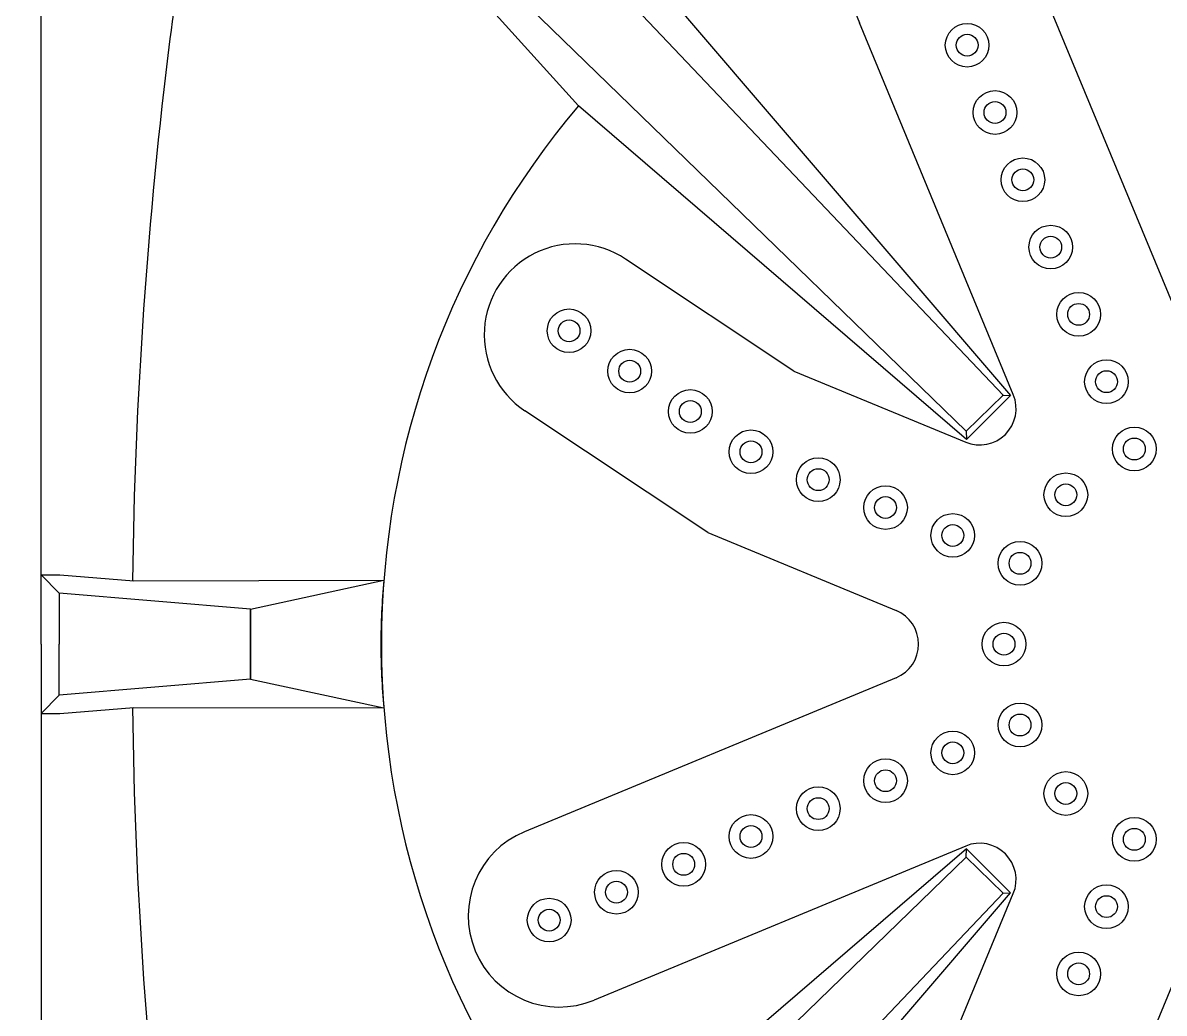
# Model space of a CAD drawing. Header units: metres. Extents: x 95 to 486, y 2972 to 3465.
# Drawn here: x 171.8886 to 172.0454, y 3246.503 to 3246.6389 of the extents above; entities that cross this region are included whole.
import ezdxf

# ---------------------------------------------------------------- set-up
doc = ezdxf.new("R2010")
doc.units = ezdxf.units.M
doc.linetypes.add('ACAD_ISO03W100', pattern=[30, 12, -18])
for name, color, linetype in [('0_HOJA-CARATULA', 7, 'Continuous'), ('E_INOXIGAS', 1, 'Continuous'), ('INOXI', 1, 'Continuous'), ('XX', 2, 'Continuous')]:
    doc.layers.add(name, color=color, linetype=linetype)

# ---------------------------------------------------------------- blocks, each defined once
blk = doc.blocks.new('A$C607D168B')
at = {"color": 8}
for p, q in [((-0.004619195644346874, -0.1174335113702014), (-0.02576293848099542, -0.06638800065463535)), ((0.01532243876324824, -0.09159457210137223), (0.03204493645493312, -0.06644232022273489)), ((-0.02771618395712938, -0.1270005971793289), (-0.04885992679377793, -0.07595508646376281)), ((0.0374882789395512, -0.1034096483701683), (0.05286362422180879, -0.08028364384677111)), ((0.01532243876324824, -0.09159457210137223), (0.00461959968076453, -0.1174335113702014)), ((0.0374882789395512, -0.1034096483701683), (0.02771658799354704, -0.1270005971793289)), ((0.03424940281792832, -0.133533412003711), (0.08529491353349528, -0.1123896691670625)), ((-0.06008793805034163, -0.1228305729212265), (-0.03424899878151155, -0.1335334120037102)), ((0.04381648862705578, -0.1566304003164936), (0.09486199934262274, -0.135486657479845)), ((-0.06740703339980048, -0.1468587093704894), (-0.0438160845906399, -0.1566304003164927))]:
    blk.add_line(p, q, dxfattribs=at)
for centre, radius in [((-0.03788545778593555, -0.0697857242604325), 0.003), ((-0.03788545778593555, -0.0697857242604325), 0.003), ((-0.03788545778593555, -0.0697857242604325), 0.003), ((-0.03788545778593555, -0.0697857242604325), 0.003), ((-0.03788545778593555, -0.0697857242604325), 0.003), ((-0.03788545778593555, -0.0697857242604325), 0.003), ((-0.03788545778593555, -0.0697857242604325), 0.003), ((-0.03788545778593555, -0.0697857242604325), 0.003), ((-0.03788545778593555, -0.0697857242604325), 0.003), ((-0.03788545778593555, -0.0697857242604325), 0.003), ((-0.03788545778593555, -0.0697857242604325), 0.003), ((-0.03788545778593555, -0.0697857242604325), 0.003), ((-0.03788545778593555, -0.0697857242604325), 0.003), ((-0.03788545778593555, -0.0697857242604325), 0.003), ((-0.03788545778593555, -0.0697857242604325), 0.003), ((-0.03788545778593555, -0.0697857242604325), 0.003), ((-0.03788545778593555, -0.0697857242604325), 0.0015), ((-0.03788545778593555, -0.0697857242604325), 0.0015), ((-0.03788545778593555, -0.0697857242604325), 0.0015), ((-0.03788545778593555, -0.0697857242604325), 0.0015), ((-0.03788545778593555, -0.0697857242604325), 0.0015), ((-0.03788545778593555, -0.0697857242604325), 0.0015), ((-0.03788545778593555, -0.0697857242604325), 0.0015), ((-0.03788545778593555, -0.0697857242604325), 0.0015), ((-0.03788545778593555, -0.0697857242604325), 0.0015), ((-0.03788545778593555, -0.0697857242604325), 0.0015), ((-0.03788545778593555, -0.0697857242604325), 0.0015), ((-0.03788545778593555, -0.0697857242604325), 0.0015), ((-0.03788545778593555, -0.0697857242604325), 0.0015), ((-0.03788545778593555, -0.0697857242604325), 0.0015), ((-0.03788545778593555, -0.0697857242604325), 0.0015), ((-0.03788545778593555, -0.0697857242604325), 0.0015), ((0.04301494720024301, -0.07251968491551697), 0.003), ((0.04301494720024301, -0.07251968491551697), 0.003), ((0.04301494720024301, -0.07251968491551697), 0.003), ((0.04301494720024301, -0.07251968491551697), 0.003), ((0.04301494720024301, -0.07251968491551697), 0.003), ((0.04301494720024301, -0.07251968491551697), 0.003), ((0.04301494720024301, -0.07251968491551697), 0.003), ((0.04301494720024301, -0.07251968491551697), 0.003), ((0.04301494720024301, -0.07251968491551697), 0.003), ((0.04301494720024301, -0.07251968491551697), 0.003), ((0.04301494720024301, -0.07251968491551697), 0.003), ((0.04301494720024301, -0.07251968491551697), 0.003), ((0.04301494720024301, -0.07251968491551697), 0.003), ((0.04301494720024301, -0.07251968491551697), 0.003), ((0.04301494720024301, -0.07251968491551697), 0.003), ((0.04301494720024301, -0.07251968491551697), 0.003), ((0.04301494720024301, -0.07251968491551697), 0.0015), ((0.04301494720024301, -0.07251968491551697), 0.0015), ((0.04301494720024301, -0.07251968491551697), 0.0015), ((0.04301494720024301, -0.07251968491551697), 0.0015), ((0.04301494720024301, -0.07251968491551697), 0.0015), ((0.04301494720024301, -0.07251968491551697), 0.0015), ((0.04301494720024301, -0.07251968491551697), 0.0015), ((0.04301494720024301, -0.07251968491551697), 0.0015), ((0.04301494720024301, -0.07251968491551697), 0.0015), ((0.04301494720024301, -0.07251968491551697), 0.0015), ((0.04301494720024301, -0.07251968491551697), 0.0015), ((0.04301494720024301, -0.07251968491551697), 0.0015), ((0.04301494720024301, -0.07251968491551697), 0.0015), ((0.04301494720024301, -0.07251968491551697), 0.0015), ((0.04301494720024301, -0.07251968491551697), 0.0015), ((0.04301494720024301, -0.07251968491551697), 0.0015), ((-0.03405862346228439, -0.0790245195855448), 0.003), ((-0.03405862346228439, -0.0790245195855448), 0.003), ((-0.03405862346228439, -0.07902451958554568), 0.003), ((-0.03405862346228439, -0.07902451958554568), 0.003), ((-0.03405862346228439, -0.07902451958554568), 0.003), ((-0.03405862346228439, -0.07902451958554568), 0.003), ((-0.03405862346228439, -0.07902451958554568), 0.003), ((-0.03405862346228439, -0.0790245195855448), 0.003), ((-0.03405862346228439, -0.0790245195855448), 0.003), ((-0.03405862346228439, -0.07902451958554568), 0.003), ((-0.03405862346228439, -0.0790245195855448), 0.003), ((-0.03405862346228439, -0.0790245195855448), 0.003), ((-0.03405862346228439, -0.07902451958554568), 0.003), ((-0.03405862346228439, -0.0790245195855448), 0.003), ((-0.03405862346228439, -0.0790245195855448), 0.003), ((-0.03405862346228439, -0.0790245195855448), 0.003), ((-0.03405862346228439, -0.0790245195855448), 0.0015), ((-0.03405862346228439, -0.0790245195855448), 0.0015), ((-0.03405862346228439, -0.07902451958554568), 0.0015), ((-0.03405862346228439, -0.07902451958554568), 0.0015), ((-0.03405862346228439, -0.07902451958554568), 0.0015), ((-0.03405862346228439, -0.07902451958554568), 0.0015), ((-0.03405862346228439, -0.07902451958554568), 0.0015), ((-0.03405862346228439, -0.0790245195855448), 0.0015), ((-0.03405862346228439, -0.0790245195855448), 0.0015), ((-0.03405862346228439, -0.07902451958554568), 0.0015), ((-0.03405862346228439, -0.0790245195855448), 0.0015), ((-0.03405862346228439, -0.0790245195855448), 0.0015), ((-0.03405862346228439, -0.07902451958554568), 0.0015), ((-0.03405862346228439, -0.0790245195855448), 0.0015), ((-0.03405862346228439, -0.0790245195855448), 0.0015), ((-0.03405862346228439, -0.0790245195855448), 0.0015), ((0.03747841775062888, -0.08084716002226866), 0.003), ((0.03747841775062888, -0.08084716002226866), 0.003), ((0.03747841775062888, -0.08084716002226866), 0.003), ((0.03747841775062888, -0.08084716002226866), 0.003), ((0.03747841775062888, -0.08084716002226866), 0.003), ((0.03747841775062888, -0.08084716002226866), 0.003), ((0.03747841775062888, -0.08084716002226866), 0.003), ((0.03747841775062888, -0.08084716002226866), 0.003), ((0.03747841775062888, -0.08084716002226866), 0.003), ((0.03747841775062888, -0.08084716002226866), 0.003), ((0.03747841775062888, -0.08084716002226866), 0.003), ((0.03747841775062888, -0.08084716002226866), 0.003), ((0.03747841775062888, -0.08084716002226866), 0.003), ((0.03747841775062888, -0.08084716002226866), 0.003), ((0.03747841775062888, -0.08084716002226866), 0.003), ((0.03747841775062888, -0.08084716002226866), 0.003), ((0.03747841775062888, -0.08084716002226866), 0.0015), ((0.03747841775062888, -0.08084716002226866), 0.0015), ((0.03747841775062888, -0.08084716002226866), 0.0015), ((0.03747841775062888, -0.08084716002226866), 0.0015), ((0.03747841775062888, -0.08084716002226866), 0.0015), ((0.03747841775062888, -0.08084716002226866), 0.0015), ((0.03747841775062888, -0.08084716002226866), 0.0015), ((0.03747841775062888, -0.08084716002226866), 0.0015), ((0.03747841775062888, -0.08084716002226866), 0.0015), ((0.03747841775062888, -0.08084716002226866), 0.0015), ((0.03747841775062888, -0.08084716002226866), 0.0015), ((0.03747841775062888, -0.08084716002226866), 0.0015), ((0.03747841775062888, -0.08084716002226866), 0.0015), ((0.03747841775062888, -0.08084716002226866), 0.0015), ((0.03747841775062888, -0.08084716002226866), 0.0015), ((0.03747841775062888, -0.08084716002226866), 0.0015), ((-0.03023178913863322, -0.08826331491065798), 0.003), ((-0.03023178913863322, -0.08826331491065798), 0.003), ((-0.03023178913863322, -0.08826331491065798), 0.003), ((-0.03023178913863322, -0.08826331491065798), 0.003), ((-0.03023178913863322, -0.08826331491065798), 0.003), ((-0.03023178913863322, -0.08826331491065798), 0.003), ((-0.03023178913863322, -0.08826331491065798), 0.003), ((-0.03023178913863322, -0.08826331491065798), 0.003), ((-0.03023178913863322, -0.08826331491065798), 0.003), ((-0.03023178913863322, -0.08826331491065798), 0.003), ((-0.03023178913863322, -0.08826331491065798), 0.003), ((-0.03023178913863322, -0.08826331491065798), 0.003), ((-0.03023178913863322, -0.08826331491065798), 0.003), ((-0.03023178913863322, -0.08826331491065798), 0.003), ((-0.03023178913863322, -0.08826331491065798), 0.003), ((-0.03023178913863322, -0.08826331491065798), 0.003), ((0.03194188830101563, -0.08917463512901858), 0.003), ((0.03194188830101563, -0.08917463512901858), 0.003), ((0.03194188830101563, -0.08917463512901858), 0.003), ((0.03194188830101385, -0.08917463512901946), 0.003), ((0.03194188830101563, -0.08917463512901858), 0.003), ((0.03194188830101563, -0.08917463512901858), 0.003), ((0.03194188830101563, -0.08917463512901858), 0.003), ((0.03194188830101563, -0.08917463512901858), 0.003), ((0.03194188830101563, -0.08917463512901858), 0.003), ((0.03194188830101563, -0.08917463512901858), 0.003), ((0.03194188830101563, -0.08917463512901858), 0.003), ((0.03194188830101563, -0.08917463512901858), 0.003), ((0.03194188830101563, -0.08917463512901858), 0.003), ((0.03194188830101563, -0.08917463512901858), 0.003), ((0.03194188830101563, -0.08917463512901858), 0.003), ((0.03194188830101563, -0.08917463512901858), 0.003), ((-0.03023178913863322, -0.08826331491065798), 0.0015), ((-0.03023178913863322, -0.08826331491065798), 0.0015), ((-0.03023178913863322, -0.08826331491065798), 0.0015), ((-0.03023178913863322, -0.08826331491065798), 0.0015), ((-0.03023178913863322, -0.08826331491065798), 0.0015), ((-0.03023178913863322, -0.08826331491065798), 0.0015), ((-0.03023178913863322, -0.08826331491065798), 0.0015), ((-0.03023178913863322, -0.08826331491065798), 0.0015), ((-0.03023178913863322, -0.08826331491065798), 0.0015), ((-0.03023178913863322, -0.08826331491065798), 0.0015), ((-0.03023178913863322, -0.08826331491065798), 0.0015), ((-0.03023178913863322, -0.08826331491065798), 0.0015), ((-0.03023178913863322, -0.08826331491065798), 0.0015), ((-0.03023178913863322, -0.08826331491065798), 0.0015), ((-0.03023178913863322, -0.08826331491065798), 0.0015), ((-0.03023178913863322, -0.08826331491065798), 0.0015), ((0.03194188830101563, -0.08917463512901858), 0.0015), ((0.03194188830101563, -0.08917463512901858), 0.0015), ((0.03194188830101563, -0.08917463512901858), 0.0015), ((0.03194188830101385, -0.08917463512901946), 0.0015), ((0.03194188830101563, -0.08917463512901858), 0.0015), ((0.03194188830101563, -0.08917463512901858), 0.0015), ((0.03194188830101563, -0.08917463512901858), 0.0015), ((0.03194188830101563, -0.08917463512901858), 0.0015), ((0.03194188830101563, -0.08917463512901858), 0.0015), ((0.03194188830101563, -0.08917463512901858), 0.0015), ((0.03194188830101563, -0.08917463512901858), 0.0015), ((0.03194188830101563, -0.08917463512901858), 0.0015), ((0.03194188830101563, -0.08917463512901858), 0.0015), ((0.03194188830101563, -0.08917463512901858), 0.0015), ((0.03194188830101563, -0.08917463512901858), 0.0015), ((0.03194188830101563, -0.08917463512901858), 0.0015), ((-0.02640495481498295, -0.09750211023577116), 0.003), ((-0.02640495481498295, -0.09750211023577116), 0.003), ((-0.02640495481498295, -0.09750211023577116), 0.003), ((-0.02640495481498295, -0.09750211023577116), 0.003), ((-0.02640495481498295, -0.09750211023577116), 0.003), ((-0.02640495481498295, -0.09750211023577116), 0.003), ((-0.02640495481498295, -0.09750211023577116), 0.003), ((-0.02640495481498295, -0.09750211023577116), 0.003), ((-0.02640495481498295, -0.09750211023577116), 0.003), ((-0.02640495481498295, -0.09750211023577116), 0.003), ((-0.02640495481498295, -0.09750211023577116), 0.003), ((-0.02640495481498295, -0.09750211023577116), 0.003), ((-0.02640495481498295, -0.09750211023577116), 0.003), ((-0.02640495481498295, -0.09750211023577116), 0.003), ((-0.02640495481498295, -0.09750211023577116), 0.003), ((-0.02640495481498295, -0.09750211023577116), 0.003), ((0.02640535885140061, -0.09750211023577027), 0.003), ((0.02640535885140061, -0.09750211023577027), 0.003), ((0.02640535885140061, -0.09750211023577027), 0.003), ((0.02640535885140061, -0.09750211023577027), 0.003), ((0.02640535885140061, -0.09750211023577027), 0.003), ((0.02640535885140061, -0.09750211023577027), 0.003), ((0.02640535885140061, -0.09750211023577027), 0.003), ((0.02640535885140061, -0.09750211023577027), 0.003), ((0.02640535885140061, -0.09750211023577027), 0.003), ((0.02640535885140061, -0.09750211023577027), 0.003), ((0.02640535885140061, -0.09750211023577027), 0.003), ((0.02640535885140061, -0.09750211023577027), 0.003), ((0.02640535885140061, -0.09750211023577027), 0.003), ((0.02640535885140061, -0.09750211023577027), 0.003), ((0.02640535885140061, -0.09750211023577027), 0.003), ((0.02640535885140061, -0.09750211023577027), 0.003), ((-0.02640495481498295, -0.09750211023577116), 0.0015), ((-0.02640495481498295, -0.09750211023577116), 0.0015), ((-0.02640495481498295, -0.09750211023577116), 0.0015), ((-0.02640495481498295, -0.09750211023577116), 0.0015), ((-0.02640495481498295, -0.09750211023577116), 0.0015), ((-0.02640495481498295, -0.09750211023577116), 0.0015), ((-0.02640495481498295, -0.09750211023577116), 0.0015), ((-0.02640495481498295, -0.09750211023577116), 0.0015), ((-0.02640495481498295, -0.09750211023577116), 0.0015), ((-0.02640495481498295, -0.09750211023577116), 0.0015), ((-0.02640495481498295, -0.09750211023577116), 0.0015), ((-0.02640495481498295, -0.09750211023577116), 0.0015), ((-0.02640495481498295, -0.09750211023577116), 0.0015), ((-0.02640495481498295, -0.09750211023577116), 0.0015), ((-0.02640495481498295, -0.09750211023577116), 0.0015), ((-0.02640495481498295, -0.09750211023577116), 0.0015), ((0.02640535885140061, -0.09750211023577027), 0.0015), ((0.02640535885140061, -0.09750211023577027), 0.0015), ((0.02640535885140061, -0.09750211023577027), 0.0015), ((0.02640535885140061, -0.09750211023577027), 0.0015), ((0.02640535885140061, -0.09750211023577027), 0.0015), ((0.02640535885140061, -0.09750211023577027), 0.0015), ((0.02640535885140061, -0.09750211023577027), 0.0015), ((0.02640535885140061, -0.09750211023577027), 0.0015), ((0.02640535885140061, -0.09750211023577027), 0.0015), ((0.02640535885140061, -0.09750211023577027), 0.0015), ((0.02640535885140061, -0.09750211023577027), 0.0015), ((0.02640535885140061, -0.09750211023577027), 0.0015), ((0.02640535885140061, -0.09750211023577027), 0.0015), ((0.02640535885140061, -0.09750211023577027), 0.0015), ((0.02640535885140061, -0.09750211023577027), 0.0015), ((0.02640535885140061, -0.09750211023577027), 0.0015), ((-0.02257812049133179, -0.1067409055608834), 0.003), ((-0.02257812049133179, -0.1067409055608834), 0.003), ((-0.02257812049133179, -0.1067409055608834), 0.003), ((-0.02257812049133179, -0.1067409055608834), 0.003), ((-0.02257812049133179, -0.1067409055608834), 0.003), ((-0.02257812049133179, -0.1067409055608834), 0.003), ((-0.02257812049133179, -0.1067409055608834), 0.003), ((-0.02257812049133179, -0.1067409055608834), 0.003), ((-0.02257812049133179, -0.1067409055608834), 0.003), ((-0.02257812049133179, -0.1067409055608834), 0.003), ((-0.02257812049133179, -0.1067409055608834), 0.003), ((-0.02257812049133179, -0.1067409055608834), 0.003), ((-0.02257812049133179, -0.1067409055608834), 0.003), ((-0.02257812049133179, -0.1067409055608834), 0.003), ((-0.02257812049133179, -0.1067409055608834), 0.003), ((-0.02257812049133179, -0.1067409055608834), 0.003), ((0.02257852452774856, -0.1067409055608834), 0.003), ((0.02257852452774856, -0.1067409055608834), 0.003), ((0.02257852452774856, -0.1067409055608834), 0.003), ((0.02257852452774856, -0.1067409055608834), 0.003), ((0.02257852452774856, -0.1067409055608834), 0.003), ((0.02257852452774856, -0.1067409055608834), 0.003), ((0.02257852452774856, -0.1067409055608834), 0.003), ((0.02257852452774856, -0.1067409055608834), 0.003), ((0.02257852452774856, -0.1067409055608834), 0.003), ((0.02257852452774856, -0.1067409055608834), 0.003), ((0.02257852452774856, -0.1067409055608834), 0.003), ((0.02257852452774856, -0.1067409055608834), 0.003), ((0.02257852452774856, -0.1067409055608834), 0.003), ((0.02257852452774856, -0.1067409055608834), 0.003), ((0.02257852452774856, -0.1067409055608834), 0.003), ((0.02257852452774856, -0.1067409055608834), 0.003), ((-0.02257812049133179, -0.1067409055608834), 0.0015), ((-0.02257812049133179, -0.1067409055608834), 0.0015), ((-0.02257812049133179, -0.1067409055608834), 0.0015), ((-0.02257812049133179, -0.1067409055608834), 0.0015), ((-0.02257812049133179, -0.1067409055608834), 0.0015), ((-0.02257812049133179, -0.1067409055608834), 0.0015), ((-0.02257812049133179, -0.1067409055608834), 0.0015), ((-0.02257812049133179, -0.1067409055608834), 0.0015), ((-0.02257812049133179, -0.1067409055608834), 0.0015), ((-0.02257812049133179, -0.1067409055608834), 0.0015), ((-0.02257812049133179, -0.1067409055608834), 0.0015), ((-0.02257812049133179, -0.1067409055608834), 0.0015), ((-0.02257812049133179, -0.1067409055608834), 0.0015), ((-0.02257812049133179, -0.1067409055608834), 0.0015), ((-0.02257812049133179, -0.1067409055608834), 0.0015), ((-0.02257812049133179, -0.1067409055608834), 0.0015), ((0.02257852452774856, -0.1067409055608834), 0.0015), ((0.02257852452774856, -0.1067409055608834), 0.0015), ((0.02257852452774856, -0.1067409055608834), 0.0015), ((0.02257852452774856, -0.1067409055608834), 0.0015), ((0.02257852452774856, -0.1067409055608834), 0.0015), ((0.02257852452774856, -0.1067409055608834), 0.0015), ((0.02257852452774856, -0.1067409055608834), 0.0015), ((0.02257852452774856, -0.1067409055608834), 0.0015), ((0.02257852452774856, -0.1067409055608834), 0.0015), ((0.02257852452774856, -0.1067409055608834), 0.0015), ((0.02257852452774856, -0.1067409055608834), 0.0015), ((0.02257852452774856, -0.1067409055608834), 0.0015), ((0.02257852452774856, -0.1067409055608834), 0.0015), ((0.02257852452774856, -0.1067409055608834), 0.0015), ((0.02257852452774856, -0.1067409055608834), 0.0015), ((0.02257852452774856, -0.1067409055608834), 0.0015), ((-0.01875128616768063, -0.1159797008859975), 0.003), ((-0.01875128616768063, -0.1159797008859975), 0.003), ((-0.01875128616768063, -0.1159797008859975), 0.003), ((-0.01875128616768063, -0.1159797008859975), 0.003), ((-0.01875128616768063, -0.1159797008859975), 0.003), ((-0.01875128616768063, -0.1159797008859975), 0.003), ((-0.01875128616768063, -0.1159797008859975), 0.003), ((-0.01875128616768063, -0.1159797008859975), 0.003), ((-0.01875128616768151, -0.1159797008859966), 0.003), ((-0.01875128616768063, -0.1159797008859975), 0.003), ((-0.01875128616768063, -0.1159797008859975), 0.003), ((-0.01875128616768063, -0.1159797008859975), 0.003), ((-0.01875128616768063, -0.1159797008859975), 0.003), ((-0.01875128616768063, -0.1159797008859975), 0.003), ((-0.01875128616768063, -0.1159797008859975), 0.003), ((-0.01875128616768063, -0.1159797008859975), 0.003), ((0.01875169020409917, -0.1159797008859957), 0.003), ((0.01875169020409917, -0.1159797008859957), 0.003), ((0.01875169020409739, -0.1159797008859966), 0.003), ((0.01875169020409739, -0.1159797008859966), 0.003), ((0.01875169020409739, -0.1159797008859966), 0.003), ((0.01875169020409739, -0.1159797008859966), 0.003), ((0.01875169020409739, -0.1159797008859966), 0.003), ((0.01875169020409917, -0.1159797008859957), 0.003), ((0.01875169020409917, -0.1159797008859957), 0.003), ((0.01875169020409917, -0.1159797008859966), 0.003), ((0.01875169020409917, -0.1159797008859966), 0.003), ((0.01875169020409917, -0.1159797008859957), 0.003), ((0.01875169020409739, -0.1159797008859966), 0.003), ((0.01875169020409917, -0.1159797008859957), 0.003), ((0.01875169020409739, -0.1159797008859966), 0.003), ((0.01875169020409917, -0.1159797008859957), 0.003), ((-0.01875128616768063, -0.1159797008859975), 0.0015), ((-0.01875128616768063, -0.1159797008859975), 0.0015), ((-0.01875128616768063, -0.1159797008859975), 0.0015), ((-0.01875128616768063, -0.1159797008859975), 0.0015), ((-0.01875128616768063, -0.1159797008859975), 0.0015), ((-0.01875128616768063, -0.1159797008859975), 0.0015), ((-0.01875128616768063, -0.1159797008859975), 0.0015), ((-0.01875128616768063, -0.1159797008859975), 0.0015), ((-0.01875128616768151, -0.1159797008859966), 0.0015), ((-0.01875128616768063, -0.1159797008859975), 0.0015), ((-0.01875128616768063, -0.1159797008859975), 0.0015), ((-0.01875128616768063, -0.1159797008859975), 0.0015), ((-0.01875128616768063, -0.1159797008859975), 0.0015), ((-0.01875128616768063, -0.1159797008859975), 0.0015), ((-0.01875128616768063, -0.1159797008859975), 0.0015), ((-0.01875128616768063, -0.1159797008859975), 0.0015), ((0.01875169020409917, -0.1159797008859957), 0.0015), ((0.01875169020409917, -0.1159797008859957), 0.0015), ((0.01875169020409739, -0.1159797008859966), 0.0015), ((0.01875169020409739, -0.1159797008859966), 0.0015), ((0.01875169020409739, -0.1159797008859966), 0.0015), ((0.01875169020409739, -0.1159797008859966), 0.0015), ((0.01875169020409739, -0.1159797008859966), 0.0015), ((0.01875169020409917, -0.1159797008859957), 0.0015), ((0.01875169020409917, -0.1159797008859957), 0.0015), ((0.01875169020409917, -0.1159797008859966), 0.0015), ((0.01875169020409917, -0.1159797008859966), 0.0015), ((0.01875169020409917, -0.1159797008859957), 0.0015), ((0.01875169020409739, -0.1159797008859966), 0.0015), ((0.01875169020409917, -0.1159797008859957), 0.0015), ((0.01875169020409739, -0.1159797008859966), 0.0015), ((0.01875169020409917, -0.1159797008859957), 0.0015), ((-0.01492445184403035, -0.1252184962111098), 0.003), ((-0.01492445184403035, -0.1252184962111098), 0.003), ((-0.01492445184403035, -0.1252184962111098), 0.003), ((-0.01492445184403035, -0.1252184962111098), 0.003), ((-0.01492445184403035, -0.1252184962111098), 0.003), ((-0.01492445184403035, -0.1252184962111098), 0.003), ((-0.01492445184403035, -0.1252184962111098), 0.003), ((-0.01492445184403035, -0.1252184962111098), 0.003), ((-0.01492445184403035, -0.1252184962111089), 0.003), ((-0.01492445184403035, -0.1252184962111098), 0.003), ((-0.01492445184403035, -0.1252184962111098), 0.003), ((-0.01492445184403035, -0.1252184962111098), 0.003), ((-0.01492445184403035, -0.1252184962111098), 0.003), ((-0.01492445184403035, -0.1252184962111098), 0.003), ((-0.01492445184403035, -0.1252184962111098), 0.003), ((-0.01492445184403035, -0.1252184962111098), 0.003), ((0.01492485588044801, -0.1252184962111089), 0.003), ((0.01492485588044801, -0.1252184962111089), 0.003), ((0.01492485588044801, -0.1252184962111089), 0.003), ((0.01492485588044801, -0.1252184962111089), 0.003), ((0.01492485588044801, -0.1252184962111089), 0.003), ((0.01492485588044801, -0.1252184962111089), 0.003), ((0.01492485588044801, -0.1252184962111089), 0.003), ((0.01492485588044801, -0.1252184962111089), 0.003), ((0.01492485588044801, -0.1252184962111089), 0.003), ((0.01492485588044801, -0.1252184962111089), 0.003), ((0.01492485588044801, -0.1252184962111089), 0.003), ((0.01492485588044801, -0.1252184962111089), 0.003), ((0.01492485588044801, -0.1252184962111089), 0.003), ((0.01492485588044801, -0.1252184962111089), 0.003), ((0.01492485588044801, -0.1252184962111089), 0.003), ((0.01492485588044801, -0.1252184962111089), 0.003), ((-0.01492445184403035, -0.1252184962111098), 0.0015), ((-0.01492445184403035, -0.1252184962111098), 0.0015), ((-0.01492445184403035, -0.1252184962111098), 0.0015), ((-0.01492445184403035, -0.1252184962111098), 0.0015), ((-0.01492445184403035, -0.1252184962111098), 0.0015), ((-0.01492445184403035, -0.1252184962111098), 0.0015), ((-0.01492445184403035, -0.1252184962111098), 0.0015), ((-0.01492445184403035, -0.1252184962111098), 0.0015), ((-0.01492445184403035, -0.1252184962111089), 0.0015), ((-0.01492445184403035, -0.1252184962111098), 0.0015), ((-0.01492445184403035, -0.1252184962111098), 0.0015), ((-0.01492445184403035, -0.1252184962111098), 0.0015), ((-0.01492445184403035, -0.1252184962111098), 0.0015), ((-0.01492445184403035, -0.1252184962111098), 0.0015), ((-0.01492445184403035, -0.1252184962111098), 0.0015), ((-0.01492445184403035, -0.1252184962111098), 0.0015), ((0.01492485588044801, -0.1252184962111089), 0.0015), ((0.01492485588044801, -0.1252184962111089), 0.0015), ((0.01492485588044801, -0.1252184962111089), 0.0015), ((0.01492485588044801, -0.1252184962111089), 0.0015), ((0.01492485588044801, -0.1252184962111089), 0.0015), ((0.01492485588044801, -0.1252184962111089), 0.0015), ((0.01492485588044801, -0.1252184962111089), 0.0015), ((0.01492485588044801, -0.1252184962111089), 0.0015), ((0.01492485588044801, -0.1252184962111089), 0.0015), ((0.01492485588044801, -0.1252184962111089), 0.0015), ((0.01492485588044801, -0.1252184962111089), 0.0015), ((0.01492485588044801, -0.1252184962111089), 0.0015), ((0.01492485588044801, -0.1252184962111089), 0.0015), ((0.01492485588044801, -0.1252184962111089), 0.0015), ((0.01492485588044801, -0.1252184962111089), 0.0015), ((0.01492485588044801, -0.1252184962111089), 0.0015), ((0.08222548041170974, -0.127190972498548), 0.003), ((0.08222548041170974, -0.127190972498548), 0.003), ((0.08222548041170885, -0.1271909724985489), 0.003), ((0.08222548041170885, -0.1271909724985489), 0.003), ((0.08222548041170885, -0.1271909724985489), 0.003), ((0.08222548041170885, -0.1271909724985489), 0.003), ((0.08222548041170885, -0.1271909724985489), 0.003), ((0.08222548041170974, -0.127190972498548), 0.003), ((0.08222548041170974, -0.127190972498548), 0.003), ((0.08222548041170885, -0.1271909724985489), 0.003), ((0.08222548041170974, -0.127190972498548), 0.003), ((0.08222548041170974, -0.127190972498548), 0.003), ((0.08222548041170885, -0.1271909724985489), 0.003), ((0.08222548041170974, -0.127190972498548), 0.003), ((0.08222548041170974, -0.127190972498548), 0.003), ((0.08222548041170974, -0.127190972498548), 0.003), ((0.08222548041170974, -0.127190972498548), 0.0015), ((0.08222548041170974, -0.127190972498548), 0.0015), ((0.08222548041170885, -0.1271909724985489), 0.0015), ((0.08222548041170885, -0.1271909724985489), 0.0015), ((0.08222548041170885, -0.1271909724985489), 0.0015), ((0.08222548041170885, -0.1271909724985489), 0.0015), ((0.08222548041170885, -0.1271909724985489), 0.0015), ((0.08222548041170974, -0.127190972498548), 0.0015), ((0.08222548041170974, -0.127190972498548), 0.0015), ((0.08222548041170885, -0.1271909724985489), 0.0015), ((0.08222548041170974, -0.127190972498548), 0.0015), ((0.08222548041170974, -0.127190972498548), 0.0015), ((0.08222548041170885, -0.1271909724985489), 0.0015), ((0.08222548041170974, -0.127190972498548), 0.0015), ((0.08222548041170974, -0.127190972498548), 0.0015), ((0.08222548041170974, -0.127190972498548), 0.0015), ((0.07298668508659656, -0.1310178068222001), 0.003), ((0.07298668508659656, -0.1310178068222001), 0.003), ((0.07298668508659656, -0.1310178068222001), 0.003), ((0.07298668508659656, -0.1310178068222001), 0.003), ((0.07298668508659656, -0.1310178068222001), 0.003), ((0.07298668508659656, -0.1310178068222001), 0.003), ((0.07298668508659656, -0.1310178068222001), 0.003), ((0.07298668508659656, -0.1310178068222001), 0.003), ((0.07298668508659656, -0.1310178068222001), 0.003), ((0.07298668508659656, -0.1310178068222001), 0.003), ((0.07298668508659656, -0.1310178068222001), 0.003), ((0.07298668508659656, -0.1310178068222001), 0.003), ((0.07298668508659656, -0.1310178068222001), 0.003), ((0.07298668508659656, -0.1310178068222001), 0.003), ((0.07298668508659656, -0.1310178068222001), 0.003), ((0.07298668508659656, -0.1310178068222001), 0.003), ((2.020182083839472e-07, -0.1322497979790498), 0.003), ((2.020182083839472e-07, -0.1322497979790498), 0.003), ((2.020182083839472e-07, -0.1322497979790498), 0.003), ((2.020182083839472e-07, -0.1322497979790498), 0.003), ((2.020182083839472e-07, -0.1322497979790498), 0.003), ((2.020182083839472e-07, -0.1322497979790498), 0.003), ((2.020182083839472e-07, -0.1322497979790498), 0.003), ((2.020182083839472e-07, -0.1322497979790498), 0.003), ((2.020182083839472e-07, -0.1322497979790498), 0.003), ((2.020182083839472e-07, -0.1322497979790498), 0.003), ((2.020182083839472e-07, -0.1322497979790498), 0.003), ((2.020182083839472e-07, -0.1322497979790498), 0.003), ((2.020182083839472e-07, -0.1322497979790498), 0.003), ((2.020182083839472e-07, -0.1322497979790498), 0.003), ((2.020182083839472e-07, -0.1322497979790498), 0.003), ((2.020182083839472e-07, -0.1322497979790498), 0.003), ((0.07298668508659656, -0.1310178068222001), 0.0015), ((0.07298668508659656, -0.1310178068222001), 0.0015), ((0.07298668508659656, -0.1310178068222001), 0.0015), ((0.07298668508659656, -0.1310178068222001), 0.0015), ((0.07298668508659656, -0.1310178068222001), 0.0015), ((0.07298668508659656, -0.1310178068222001), 0.0015), ((0.07298668508659656, -0.1310178068222001), 0.0015), ((0.07298668508659656, -0.1310178068222001), 0.0015), ((0.07298668508659656, -0.1310178068222001), 0.0015), ((0.07298668508659656, -0.1310178068222001), 0.0015), ((0.07298668508659656, -0.1310178068222001), 0.0015), ((0.07298668508659656, -0.1310178068222001), 0.0015), ((0.07298668508659656, -0.1310178068222001), 0.0015), ((0.07298668508659656, -0.1310178068222001), 0.0015), ((0.07298668508659656, -0.1310178068222001), 0.0015), ((0.07298668508659656, -0.1310178068222001), 0.0015), ((-0.01109761752037919, -0.1344572915362221), 0.003), ((-0.01109761752037919, -0.1344572915362221), 0.003), ((-0.01109761752037919, -0.1344572915362221), 0.003), ((-0.01109761752037919, -0.1344572915362221), 0.003), ((-0.01109761752037919, -0.1344572915362221), 0.003), ((-0.01109761752037919, -0.1344572915362221), 0.003), ((-0.01109761752037919, -0.1344572915362221), 0.003), ((-0.01109761752037919, -0.1344572915362212), 0.003), ((-0.01109761752037919, -0.1344572915362221), 0.003), ((-0.01109761752037919, -0.1344572915362221), 0.003), ((-0.01109761752037919, -0.1344572915362221), 0.003), ((-0.01109761752037919, -0.1344572915362221), 0.003), ((-0.01109761752037919, -0.1344572915362221), 0.003), ((-0.01109761752037919, -0.1344572915362221), 0.003), ((-0.01109761752037919, -0.1344572915362221), 0.003), ((-0.01109761752037919, -0.1344572915362221), 0.003), ((2.020182083839472e-07, -0.1322497979790498), 0.0015), ((2.020182083839472e-07, -0.1322497979790498), 0.0015), ((2.020182083839472e-07, -0.1322497979790498), 0.0015), ((2.020182083839472e-07, -0.1322497979790498), 0.0015), ((2.020182083839472e-07, -0.1322497979790498), 0.0015), ((2.020182083839472e-07, -0.1322497979790498), 0.0015), ((2.020182083839472e-07, -0.1322497979790498), 0.0015), ((2.020182083839472e-07, -0.1322497979790498), 0.0015), ((2.020182083839472e-07, -0.1322497979790498), 0.0015), ((2.020182083839472e-07, -0.1322497979790498), 0.0015), ((2.020182083839472e-07, -0.1322497979790498), 0.0015), ((2.020182083839472e-07, -0.1322497979790498), 0.0015), ((2.020182083839472e-07, -0.1322497979790498), 0.0015), ((2.020182083839472e-07, -0.1322497979790498), 0.0015), ((2.020182083839472e-07, -0.1322497979790498), 0.0015), ((2.020182083839472e-07, -0.1322497979790498), 0.0015), ((0.01109802155679596, -0.1344572915362221), 0.003), ((0.01109802155679596, -0.1344572915362221), 0.003), ((0.01109802155679596, -0.1344572915362221), 0.003), ((0.01109802155679596, -0.1344572915362221), 0.003), ((0.01109802155679596, -0.1344572915362221), 0.003), ((0.01109802155679596, -0.1344572915362221), 0.003), ((0.01109802155679596, -0.1344572915362221), 0.003), ((0.01109802155679596, -0.1344572915362221), 0.003), ((0.01109802155679596, -0.1344572915362221), 0.003), ((0.01109802155679596, -0.1344572915362221), 0.003), ((0.01109802155679596, -0.1344572915362221), 0.003), ((0.01109802155679596, -0.1344572915362221), 0.003), ((0.01109802155679596, -0.1344572915362221), 0.003), ((0.01109802155679596, -0.1344572915362221), 0.003), ((0.01109802155679596, -0.1344572915362221), 0.003), ((0.01109802155679596, -0.1344572915362221), 0.003), ((-0.01109761752037919, -0.1344572915362221), 0.0015), ((-0.01109761752037919, -0.1344572915362221), 0.0015), ((-0.01109761752037919, -0.1344572915362221), 0.0015), ((-0.01109761752037919, -0.1344572915362221), 0.0015), ((-0.01109761752037919, -0.1344572915362221), 0.0015), ((-0.01109761752037919, -0.1344572915362221), 0.0015), ((-0.01109761752037919, -0.1344572915362221), 0.0015), ((-0.01109761752037919, -0.1344572915362212), 0.0015), ((-0.01109761752037919, -0.1344572915362221), 0.0015), ((-0.01109761752037919, -0.1344572915362221), 0.0015), ((-0.01109761752037919, -0.1344572915362221), 0.0015), ((-0.01109761752037919, -0.1344572915362221), 0.0015), ((-0.01109761752037919, -0.1344572915362221), 0.0015), ((-0.01109761752037919, -0.1344572915362221), 0.0015), ((-0.01109761752037919, -0.1344572915362221), 0.0015), ((-0.01109761752037919, -0.1344572915362221), 0.0015), ((0.01109802155679596, -0.1344572915362221), 0.0015), ((0.01109802155679596, -0.1344572915362221), 0.0015), ((0.01109802155679596, -0.1344572915362221), 0.0015), ((0.01109802155679596, -0.1344572915362221), 0.0015), ((0.01109802155679596, -0.1344572915362221), 0.0015), ((0.01109802155679596, -0.1344572915362221), 0.0015), ((0.01109802155679596, -0.1344572915362221), 0.0015), ((0.01109802155679596, -0.1344572915362221), 0.0015), ((0.01109802155679596, -0.1344572915362221), 0.0015), ((0.01109802155679596, -0.1344572915362221), 0.0015), ((0.01109802155679596, -0.1344572915362221), 0.0015), ((0.01109802155679596, -0.1344572915362221), 0.0015), ((0.01109802155679596, -0.1344572915362221), 0.0015), ((0.01109802155679596, -0.1344572915362221), 0.0015), ((0.01109802155679596, -0.1344572915362221), 0.0015), ((0.01109802155679596, -0.1344572915362221), 0.0015), ((0.06374788976148427, -0.1348446411458522), 0.003), ((0.06374788976148427, -0.1348446411458522), 0.003), ((0.06374788976148427, -0.1348446411458522), 0.003), ((0.06374788976148427, -0.1348446411458522), 0.003), ((0.06374788976148427, -0.1348446411458522), 0.003), ((0.06374788976148427, -0.1348446411458522), 0.003), ((0.06374788976148427, -0.1348446411458522), 0.003), ((0.06374788976148427, -0.1348446411458522), 0.003), ((0.06374788976148427, -0.1348446411458522), 0.003), ((0.06374788976148427, -0.1348446411458522), 0.003), ((0.06374788976148427, -0.1348446411458522), 0.003), ((0.06374788976148427, -0.1348446411458522), 0.003), ((0.06374788976148427, -0.1348446411458522), 0.003), ((0.06374788976148427, -0.1348446411458522), 0.003), ((0.06374788976148427, -0.1348446411458522), 0.003), ((0.06374788976148427, -0.1348446411458522), 0.003), ((0.06374788976148427, -0.1348446411458522), 0.0015), ((0.06374788976148427, -0.1348446411458522), 0.0015), ((0.06374788976148427, -0.1348446411458522), 0.0015), ((0.06374788976148427, -0.1348446411458522), 0.0015), ((0.06374788976148427, -0.1348446411458522), 0.0015), ((0.06374788976148427, -0.1348446411458522), 0.0015), ((0.06374788976148427, -0.1348446411458522), 0.0015), ((0.06374788976148427, -0.1348446411458522), 0.0015), ((0.06374788976148427, -0.1348446411458522), 0.0015), ((0.06374788976148427, -0.1348446411458522), 0.0015), ((0.06374788976148427, -0.1348446411458522), 0.0015), ((0.06374788976148427, -0.1348446411458522), 0.0015), ((0.06374788976148427, -0.1348446411458522), 0.0015), ((0.06374788976148427, -0.1348446411458522), 0.0015), ((0.06374788976148427, -0.1348446411458522), 0.0015), ((0.06374788976148427, -0.1348446411458522), 0.0015), ((0.05450909443637553, -0.1386714754695086), 0.003), ((0.05450909443637553, -0.1386714754695086), 0.003), ((0.05450909443637553, -0.1386714754695086), 0.003), ((0.05450909443637553, -0.1386714754695086), 0.003), ((0.05450909443637553, -0.1386714754695086), 0.003), ((0.05450909443637553, -0.1386714754695086), 0.003), ((0.05450909443637553, -0.1386714754695086), 0.003), ((0.05450909443637553, -0.1386714754695086), 0.003), ((0.05450909443637553, -0.1386714754695086), 0.003), ((0.05450909443637553, -0.1386714754695086), 0.003), ((0.05450909443637553, -0.1386714754695086), 0.003), ((0.05450909443637553, -0.1386714754695086), 0.003), ((0.05450909443637553, -0.1386714754695086), 0.003), ((0.05450909443637553, -0.1386714754695086), 0.003), ((0.05450909443637553, -0.1386714754695086), 0.003), ((0.05450909443637553, -0.1386714754695086), 0.003), ((-0.02050589463620156, -0.1407437013246398), 0.003), ((-0.02050589463620156, -0.1407437013246398), 0.003), ((-0.02050589463620156, -0.1407437013246398), 0.003), ((-0.02050589463620156, -0.1407437013246398), 0.003), ((-0.02050589463620156, -0.1407437013246398), 0.003), ((-0.02050589463620156, -0.1407437013246398), 0.003), ((-0.02050589463620156, -0.1407437013246398), 0.003), ((-0.02050589463620156, -0.1407437013246398), 0.003), ((-0.02050589463620156, -0.1407437013246398), 0.003), ((-0.02050589463620156, -0.1407437013246398), 0.003), ((-0.02050589463620156, -0.1407437013246398), 0.003), ((-0.02050589463620156, -0.1407437013246398), 0.003), ((-0.02050589463620156, -0.1407437013246398), 0.003), ((-0.02050589463620156, -0.1407437013246398), 0.003), ((-0.02050589463620156, -0.1407437013246398), 0.003), ((-0.02050589463620156, -0.1407437013246398), 0.003), ((0.02050629867261833, -0.1407437013246398), 0.003), ((0.02050629867261833, -0.1407437013246398), 0.003), ((0.02050629867261833, -0.1407437013246398), 0.003), ((0.02050629867261833, -0.1407437013246398), 0.003), ((0.02050629867261833, -0.1407437013246398), 0.003), ((0.02050629867261833, -0.1407437013246398), 0.003), ((0.02050629867261833, -0.1407437013246398), 0.003), ((0.02050629867261833, -0.1407437013246398), 0.003), ((0.02050629867261833, -0.1407437013246398), 0.003), ((0.02050629867261833, -0.1407437013246398), 0.003), ((0.02050629867261833, -0.1407437013246398), 0.003), ((0.02050629867261833, -0.1407437013246398), 0.003), ((0.02050629867261833, -0.1407437013246398), 0.003), ((0.02050629867261833, -0.1407437013246398), 0.003), ((0.02050629867261833, -0.1407437013246398), 0.003), ((0.02050629867261833, -0.1407437013246398), 0.003), ((0.05450909443637553, -0.1386714754695086), 0.0015), ((0.05450909443637553, -0.1386714754695086), 0.0015), ((0.05450909443637553, -0.1386714754695086), 0.0015), ((0.05450909443637553, -0.1386714754695086), 0.0015), ((0.05450909443637553, -0.1386714754695086), 0.0015), ((0.05450909443637553, -0.1386714754695086), 0.0015), ((0.05450909443637553, -0.1386714754695086), 0.0015), ((0.05450909443637553, -0.1386714754695086), 0.0015), ((0.05450909443637553, -0.1386714754695086), 0.0015), ((0.05450909443637553, -0.1386714754695086), 0.0015), ((0.05450909443637553, -0.1386714754695086), 0.0015), ((0.05450909443637553, -0.1386714754695086), 0.0015), ((0.05450909443637553, -0.1386714754695086), 0.0015), ((0.05450909443637553, -0.1386714754695086), 0.0015), ((0.05450909443637553, -0.1386714754695086), 0.0015), ((0.05450909443637553, -0.1386714754695086), 0.0015), ((-0.04526989507484469, -0.1424983097931598), 0.003), ((-0.04526989507484469, -0.1424983097931598), 0.003), ((-0.04526989507484469, -0.1424983097931598), 0.003), ((-0.04526989507484469, -0.1424983097931598), 0.003), ((-0.04526989507484469, -0.1424983097931598), 0.003), ((-0.04526989507484469, -0.1424983097931607), 0.003), ((-0.04526989507484469, -0.1424983097931607), 0.003), ((-0.04526989507484469, -0.1424983097931598), 0.003), ((-0.04526989507484469, -0.1424983097931598), 0.003), ((-0.04526989507484469, -0.1424983097931607), 0.003), ((-0.04526989507484469, -0.1424983097931607), 0.003), ((-0.04526989507484469, -0.1424983097931607), 0.003), ((-0.04526989507484469, -0.1424983097931598), 0.003), ((-0.04526989507484469, -0.1424983097931598), 0.003), ((-0.04526989507484469, -0.1424983097931598), 0.003), ((-0.04526989507484469, -0.1424983097931598), 0.003), ((-0.02050589463620156, -0.1407437013246398), 0.0015), ((-0.02050589463620156, -0.1407437013246398), 0.0015), ((-0.02050589463620156, -0.1407437013246398), 0.0015), ((-0.02050589463620156, -0.1407437013246398), 0.0015), ((-0.02050589463620156, -0.1407437013246398), 0.0015), ((-0.02050589463620156, -0.1407437013246398), 0.0015), ((-0.02050589463620156, -0.1407437013246398), 0.0015), ((-0.02050589463620156, -0.1407437013246398), 0.0015), ((-0.02050589463620156, -0.1407437013246398), 0.0015), ((-0.02050589463620156, -0.1407437013246398), 0.0015), ((-0.02050589463620156, -0.1407437013246398), 0.0015), ((-0.02050589463620156, -0.1407437013246398), 0.0015), ((-0.02050589463620156, -0.1407437013246398), 0.0015), ((-0.02050589463620156, -0.1407437013246398), 0.0015), ((-0.02050589463620156, -0.1407437013246398), 0.0015), ((-0.02050589463620156, -0.1407437013246398), 0.0015), ((0.02050629867261833, -0.1407437013246398), 0.0015), ((0.02050629867261833, -0.1407437013246398), 0.0015), ((0.02050629867261833, -0.1407437013246398), 0.0015), ((0.02050629867261833, -0.1407437013246398), 0.0015), ((0.02050629867261833, -0.1407437013246398), 0.0015), ((0.02050629867261833, -0.1407437013246398), 0.0015), ((0.02050629867261833, -0.1407437013246398), 0.0015), ((0.02050629867261833, -0.1407437013246398), 0.0015), ((0.02050629867261833, -0.1407437013246398), 0.0015), ((0.02050629867261833, -0.1407437013246398), 0.0015), ((0.02050629867261833, -0.1407437013246398), 0.0015), ((0.02050629867261833, -0.1407437013246398), 0.0015), ((0.02050629867261833, -0.1407437013246398), 0.0015), ((0.02050629867261833, -0.1407437013246398), 0.0015), ((0.02050629867261833, -0.1407437013246398), 0.0015), ((0.02050629867261833, -0.1407437013246398), 0.0015), ((0.04527029911126235, -0.1424983097931598), 0.003), ((0.04527029911126235, -0.1424983097931598), 0.003), ((0.04527029911126235, -0.1424983097931598), 0.003), ((0.04527029911126057, -0.1424983097931607), 0.003), ((0.04527029911126235, -0.1424983097931598), 0.003), ((0.04527029911126235, -0.1424983097931598), 0.003), ((0.04527029911126057, -0.1424983097931607), 0.003), ((0.04527029911126235, -0.1424983097931598), 0.003), ((0.04527029911126235, -0.1424983097931598), 0.003), ((0.04527029911126057, -0.1424983097931607), 0.003), ((0.04527029911126057, -0.1424983097931607), 0.003), ((0.04527029911126057, -0.1424983097931607), 0.003), ((0.04527029911126057, -0.1424983097931607), 0.003), ((0.04527029911126057, -0.1424983097931607), 0.003), ((0.04527029911126235, -0.1424983097931598), 0.003), ((0.04527029911126235, -0.1424983097931598), 0.003), ((-0.04526989507484469, -0.1424983097931598), 0.0015), ((-0.04526989507484469, -0.1424983097931598), 0.0015), ((-0.04526989507484469, -0.1424983097931598), 0.0015), ((-0.04526989507484469, -0.1424983097931598), 0.0015), ((-0.04526989507484469, -0.1424983097931598), 0.0015), ((-0.04526989507484469, -0.1424983097931607), 0.0015), ((-0.04526989507484469, -0.1424983097931607), 0.0015), ((-0.04526989507484469, -0.1424983097931598), 0.0015), ((-0.04526989507484469, -0.1424983097931598), 0.0015), ((-0.04526989507484469, -0.1424983097931607), 0.0015), ((-0.04526989507484469, -0.1424983097931607), 0.0015), ((-0.04526989507484469, -0.1424983097931607), 0.0015), ((-0.04526989507484469, -0.1424983097931598), 0.0015), ((-0.04526989507484469, -0.1424983097931598), 0.0015), ((-0.04526989507484469, -0.1424983097931598), 0.0015), ((-0.04526989507484469, -0.1424983097931598), 0.0015), ((0.04527029911126235, -0.1424983097931598), 0.0015), ((0.04527029911126235, -0.1424983097931598), 0.0015), ((0.04527029911126235, -0.1424983097931598), 0.0015), ((0.04527029911126057, -0.1424983097931607), 0.0015), ((0.04527029911126235, -0.1424983097931598), 0.0015), ((0.04527029911126235, -0.1424983097931598), 0.0015), ((0.04527029911126057, -0.1424983097931607), 0.0015), ((0.04527029911126235, -0.1424983097931598), 0.0015), ((0.04527029911126235, -0.1424983097931598), 0.0015), ((0.04527029911126057, -0.1424983097931607), 0.0015), ((0.04527029911126057, -0.1424983097931607), 0.0015), ((0.04527029911126057, -0.1424983097931607), 0.0015), ((0.04527029911126057, -0.1424983097931607), 0.0015), ((0.04527029911126057, -0.1424983097931607), 0.0015), ((0.04527029911126235, -0.1424983097931598), 0.0015), ((0.04527029911126235, -0.1424983097931598), 0.0015), ((-0.03603109974973062, -0.146325144116811), 0.003), ((-0.03603109974973062, -0.146325144116811), 0.003), ((-0.03603109974973062, -0.146325144116811), 0.003), ((-0.03603109974973062, -0.146325144116811), 0.003), ((-0.03603109974973062, -0.146325144116811), 0.003), ((-0.03603109974973062, -0.146325144116811), 0.003), ((-0.03603109974973062, -0.146325144116811), 0.003), ((-0.03603109974973062, -0.146325144116811), 0.003), ((-0.03603109974973062, -0.146325144116811), 0.003), ((-0.03603109974973062, -0.146325144116811), 0.003), ((-0.03603109974973062, -0.146325144116811), 0.003), ((-0.03603109974973062, -0.146325144116811), 0.003), ((-0.03603109974973062, -0.146325144116811), 0.003), ((-0.03603109974973062, -0.146325144116811), 0.003), ((-0.03603109974973062, -0.146325144116811), 0.003), ((-0.03603109974973062, -0.146325144116811), 0.003), ((0.03603150378614828, -0.146325144116811), 0.003), ((0.03603150378614828, -0.146325144116811), 0.003), ((0.03603150378614828, -0.146325144116811), 0.003), ((0.03603150378614828, -0.146325144116811), 0.003), ((0.03603150378614828, -0.146325144116811), 0.003), ((0.03603150378614828, -0.146325144116811), 0.003), ((0.03603150378614828, -0.146325144116811), 0.003), ((0.03603150378614828, -0.146325144116811), 0.003), ((0.03603150378614828, -0.146325144116811), 0.003), ((0.03603150378614828, -0.146325144116811), 0.003), ((0.03603150378614828, -0.146325144116811), 0.003), ((0.03603150378614828, -0.146325144116811), 0.003), ((0.03603150378614828, -0.146325144116811), 0.003), ((0.03603150378614828, -0.146325144116811), 0.003), ((0.03603150378614828, -0.146325144116811), 0.003), ((0.03603150378614828, -0.146325144116811), 0.003), ((-0.03603109974973062, -0.146325144116811), 0.0015), ((-0.03603109974973062, -0.146325144116811), 0.0015), ((-0.03603109974973062, -0.146325144116811), 0.0015), ((-0.03603109974973062, -0.146325144116811), 0.0015), ((-0.03603109974973062, -0.146325144116811), 0.0015), ((-0.03603109974973062, -0.146325144116811), 0.0015), ((-0.03603109974973062, -0.146325144116811), 0.0015), ((-0.03603109974973062, -0.146325144116811), 0.0015), ((-0.03603109974973062, -0.146325144116811), 0.0015), ((-0.03603109974973062, -0.146325144116811), 0.0015), ((-0.03603109974973062, -0.146325144116811), 0.0015), ((-0.03603109974973062, -0.146325144116811), 0.0015), ((-0.03603109974973062, -0.146325144116811), 0.0015), ((-0.03603109974973062, -0.146325144116811), 0.0015), ((-0.03603109974973062, -0.146325144116811), 0.0015), ((-0.03603109974973062, -0.146325144116811), 0.0015), ((0.03603150378614828, -0.146325144116811), 0.0015), ((0.03603150378614828, -0.146325144116811), 0.0015), ((0.03603150378614828, -0.146325144116811), 0.0015), ((0.03603150378614828, -0.146325144116811), 0.0015), ((0.03603150378614828, -0.146325144116811), 0.0015), ((0.03603150378614828, -0.146325144116811), 0.0015), ((0.03603150378614828, -0.146325144116811), 0.0015), ((0.03603150378614828, -0.146325144116811), 0.0015), ((0.03603150378614828, -0.146325144116811), 0.0015), ((0.03603150378614828, -0.146325144116811), 0.0015), ((0.03603150378614828, -0.146325144116811), 0.0015), ((0.03603150378614828, -0.146325144116811), 0.0015), ((0.03603150378614828, -0.146325144116811), 0.0015), ((0.03603150378614828, -0.146325144116811), 0.0015), ((0.03603150378614828, -0.146325144116811), 0.0015), ((0.03603150378614828, -0.146325144116811), 0.0015), ((-0.02679230442461922, -0.1501519784404621), 0.003), ((-0.02679230442461922, -0.1501519784404621), 0.003), ((-0.02679230442461922, -0.1501519784404621), 0.003), ((-0.02679230442461922, -0.1501519784404621), 0.003), ((-0.02679230442461922, -0.1501519784404621), 0.003), ((-0.02679230442461922, -0.1501519784404621), 0.003), ((-0.02679230442461922, -0.1501519784404621), 0.003), ((-0.02679230442461922, -0.1501519784404621), 0.003), ((-0.02679230442461922, -0.1501519784404621), 0.003), ((-0.02679230442461922, -0.1501519784404621), 0.003), ((-0.02679230442461922, -0.1501519784404621), 0.003), ((-0.02679230442461922, -0.1501519784404621), 0.003), ((-0.02679230442461922, -0.1501519784404621), 0.003), ((-0.02679230442461922, -0.1501519784404621), 0.003), ((-0.02679230442461922, -0.1501519784404621), 0.003), ((-0.02679230442461922, -0.1501519784404621), 0.003), ((0.02679270846103599, -0.1501519784404621), 0.003), ((0.02679270846103599, -0.1501519784404621), 0.003), ((0.02679270846103599, -0.1501519784404621), 0.003), ((0.02679270846103599, -0.1501519784404621), 0.003), ((0.02679270846103599, -0.1501519784404621), 0.003), ((0.02679270846103599, -0.1501519784404621), 0.003), ((0.02679270846103599, -0.1501519784404621), 0.003), ((0.02679270846103599, -0.1501519784404621), 0.003), ((0.02679270846103599, -0.1501519784404621), 0.003), ((0.02679270846103599, -0.1501519784404621), 0.003), ((0.02679270846103599, -0.1501519784404621), 0.003), ((0.02679270846103599, -0.1501519784404621), 0.003), ((0.02679270846103599, -0.1501519784404621), 0.003), ((0.02679270846103599, -0.1501519784404621), 0.003), ((0.02679270846103599, -0.1501519784404621), 0.003), ((0.02679270846103599, -0.1501519784404621), 0.003), ((0.02679270846103599, -0.1501519784404621), 0.003), ((0.02679270846103599, -0.1501519784404621), 0.003), ((0.02679270846103599, -0.1501519784404621), 0.003), ((0.02679270846103599, -0.1501519784404621), 0.003), ((0.02679270846103599, -0.1501519784404621), 0.003), ((0.02679270846103599, -0.1501519784404621), 0.003), ((0.02679270846103599, -0.1501519784404621), 0.003), ((0.02679270846103599, -0.1501519784404621), 0.003), ((0.02679270846103599, -0.1501519784404621), 0.003), ((0.02679270846103599, -0.1501519784404621), 0.003), ((0.02679270846103599, -0.1501519784404621), 0.003), ((0.02679270846103599, -0.1501519784404621), 0.003), ((0.02679270846103599, -0.1501519784404621), 0.003), ((0.02679270846103599, -0.1501519784404621), 0.003), ((0.02679270846103599, -0.1501519784404621), 0.003), ((0.02679270846103599, -0.1501519784404621), 0.003), ((-0.02679230442461922, -0.1501519784404621), 0.0015), ((-0.02679230442461922, -0.1501519784404621), 0.0015), ((-0.02679230442461922, -0.1501519784404621), 0.0015), ((-0.02679230442461922, -0.1501519784404621), 0.0015), ((-0.02679230442461922, -0.1501519784404621), 0.0015), ((-0.02679230442461922, -0.1501519784404621), 0.0015), ((-0.02679230442461922, -0.1501519784404621), 0.0015), ((-0.02679230442461922, -0.1501519784404621), 0.0015), ((-0.02679230442461922, -0.1501519784404621), 0.0015), ((-0.02679230442461922, -0.1501519784404621), 0.0015), ((-0.02679230442461922, -0.1501519784404621), 0.0015), ((-0.02679230442461922, -0.1501519784404621), 0.0015), ((-0.02679230442461922, -0.1501519784404621), 0.0015), ((-0.02679230442461922, -0.1501519784404621), 0.0015), ((-0.02679230442461922, -0.1501519784404621), 0.0015), ((-0.02679230442461922, -0.1501519784404621), 0.0015), ((0.02679270846103599, -0.1501519784404621), 0.0015), ((0.02679270846103599, -0.1501519784404621), 0.0015), ((0.02679270846103599, -0.1501519784404621), 0.0015), ((0.02679270846103599, -0.1501519784404621), 0.0015), ((0.02679270846103599, -0.1501519784404621), 0.0015), ((0.02679270846103599, -0.1501519784404621), 0.0015), ((0.02679270846103599, -0.1501519784404621), 0.0015), ((0.02679270846103599, -0.1501519784404621), 0.0015), ((0.02679270846103599, -0.1501519784404621), 0.0015), ((0.02679270846103599, -0.1501519784404621), 0.0015), ((0.02679270846103599, -0.1501519784404621), 0.0015), ((0.02679270846103599, -0.1501519784404621), 0.0015), ((0.02679270846103599, -0.1501519784404621), 0.0015), ((0.02679270846103599, -0.1501519784404621), 0.0015), ((0.02679270846103599, -0.1501519784404621), 0.0015), ((0.02679270846103599, -0.1501519784404621), 0.0015), ((0.02679270846103599, -0.1501519784404621), 0.0015), ((0.02679270846103599, -0.1501519784404621), 0.0015), ((0.02679270846103599, -0.1501519784404621), 0.0015), ((0.02679270846103599, -0.1501519784404621), 0.0015), ((0.02679270846103599, -0.1501519784404621), 0.0015), ((0.02679270846103599, -0.1501519784404621), 0.0015), ((0.02679270846103599, -0.1501519784404621), 0.0015), ((0.02679270846103599, -0.1501519784404621), 0.0015), ((0.02679270846103599, -0.1501519784404621), 0.0015), ((0.02679270846103599, -0.1501519784404621), 0.0015), ((0.02679270846103599, -0.1501519784404621), 0.0015), ((0.02679270846103599, -0.1501519784404621), 0.0015), ((0.02679270846103599, -0.1501519784404621), 0.0015), ((0.02679270846103599, -0.1501519784404621), 0.0015), ((0.02679270846103599, -0.1501519784404621), 0.0015), ((0.02679270846103599, -0.1501519784404621), 0.0015)]:
    blk.add_circle(centre, radius, dxfattribs=at)
for centre, radius, start, end in [((-0.03731143263738801, -0.07117154355919908), 0.01250000000000006, 22.49999999999999, 202.5), ((0.04245428033837051, -0.07336298203475256), 0.01249999999999999, 326.382016987149, 146.3820169871491), ((0.090078456438059, -0.1239381633234533), 0.01250000000000006, 292.4999999999999, 112.5), ((2.020182083839472e-07, -0.1155200942083763), 0.005, 202.5, 337.500000000018), ((-0.03233558161968642, -0.1289140143411549), 0.005, 247.499999999982, 22.49999999999999), ((0.03233598565610318, -0.1289140143411549), 0.005, 157.500000000018, 292.4999999999999)]:
    blk.add_arc(centre, radius, start, end, dxfattribs=at)
at = {"layer": 'INOXI', "color": 8}
for p, q in [((0, 0), (-0.1612499999999955, 0)), ((0, 0), (-0.009500000000002728, 0)), ((-0.009500000000002728, 0), (-0.009500000000002728, -0.002598935720357076)), ((0, 0), (0.009500000000002728, 0)), ((0, 0), (0.1612499999999955, 0)), ((0.009500000000002728, 0), (0.009500000000002728, -0.002598935720357076)), ((-0.009500000000002728, -0.002598935720357076), (-0.008695120739275808, -0.01275222914739516)), ((0.009500000000002728, -0.002598935720357076), (0.008695120739275808, -0.01275222914739516)), ((-0.008695120739275808, -0.01275222914739516), (-0.008761105527469226, -0.04708567531872632)), ((0.008695120739275808, -0.01275222914739516), (0.008761105527469226, -0.04708567531872632)), ((-0.004819999999995161, -0.02874999999994543), (-0.008761105527469226, -0.04708567531872632)), ((0.004819999999995161, -0.02874999999994543), (0.008761105527469226, -0.04708567531872632)), ((-0.02924854033176416, -0.1270517121998864), (-0.02811342788220372, -0.1271235167830582)), ((0.02924854033176416, -0.1270517121998864), (0.02811342788220372, -0.1271235167830582)), ((-0.03419828780010903, -0.1320014596682313), (-0.03412607917766763, -0.1331361680785221)), ((0.03419828780010903, -0.1320014596682313), (0.03412607917766763, -0.1331361680785221))]:
    blk.add_line(p, q, dxfattribs=at)
at = {"layer": 'INOXI', "color": 8, "linetype": 'ACAD_ISO03W100'}
for p, q in [((-0.009500000000002728, 0), (-0.007000000000061846, -0.002499999999940883)), ((0.009500000000002728, 0), (0.006999999999948159, -0.002499999999940883))]:
    blk.add_line(p, q, dxfattribs=at)
at = {"layer": 'INOXI', "color": 9}
for p in [(-0.004819999999995161, -0.02874999999994543), (0.004819999999995161, -0.02874999999994543)]:
    blk.add_line(p, (0, -0.02874999999994543), dxfattribs=at)
at = {"layer": 'INOXI', "color": 8}
for points in [[(-0.03412607917778132, -0.1331361680785221), (-0.02811342788231741, -0.1271235167830582), (-0.07390626775566034, -0.07379650615075661), (-0.1004380503876519, -0.04983995541533659), (-0.1490280567701348, 0), (-0.1987500000001319, 0), (-0.1987500000001319, -0.01900000000000546), (-0.1568972826513573, -0.01900000000000546), (-0.1114717286906171, -0.06088041445366343), (-0.08749538290487635, -0.08739332819345691), (-0.03412607917778132, -0.1331361680785221)], [(0.03412607917755395, -0.1331361680785221), (0.02811342788209004, -0.1271235167830582), (0.07390626775554665, -0.07379650615075661), (0.1004380503874245, -0.04983995541533659), (0.1490280567699074, 0), (0.1987499999999045, 0), (0.1987499999999045, -0.01900000000000546), (0.1568972826511299, -0.01900000000000546), (0.1114717286905034, -0.06088041445366343), (0.08749538290464898, -0.08739332819345691), (0.03412607917755395, -0.1331361680785221)], [(-0.007000000000061846, -0.00250000000005457), (-1.13686837721616e-13, -0.00250000000005457)], [(0.006999999999948159, -0.00250000000005457), (-1.13686837721616e-13, -0.00250000000005457)]]:
    blk.add_lwpolyline(points, dxfattribs=at)
at = {"layer": 'INOXI', "color": 9}
for points in [[(-0.1962500000000773, -0.00250000000005457), (-0.1501005050635058, -0.00250000000005457), (-0.02924854033187785, -0.1270517121998864), (-0.03418906781473652, -0.1321463453431306), (-0.1558994949366479, -0.01649999999995089), (-0.1962500000000773, -0.01649999999995089), (-0.1962500000000773, -0.00250000000005457), (-0.1962500000000773, -0.00250000000005457)], [(-1.13686837721616e-13, -0.02875000000005912), (-0.004820000000108848, -0.02875000000005912), (-0.007000000000061846, -0.00250000000005457), (-1.13686837721616e-13, -0.00250000000005457)], [(-1.13686837721616e-13, -0.02875000000005912), (-0.004820000000108848, -0.02875000000005912), (-0.007000000000061846, -0.00250000000005457), (-0.007000000000061846, -0.00250000000005457)], [(-1.13686837721616e-13, -0.02875000000005912), (0.004819999999881475, -0.02875000000005912), (0.006999999999948159, -0.00250000000005457), (-1.13686837721616e-13, -0.00250000000005457)], [(-1.13686837721616e-13, -0.02875000000005912), (0.004819999999881475, -0.02875000000005912), (0.006999999999948159, -0.00250000000005457), (0.006999999999948159, -0.00250000000005457)], [(0.1962499999999636, -0.00250000000005457), (0.1501005050632784, -0.00250000000005457), (0.02924854033176416, -0.1270517121998864), (0.03418906781462283, -0.1321463453431306), (0.1558994949365342, -0.01649999999995089), (0.1962499999999636, -0.01649999999995089), (0.1962499999999636, -0.00250000000005457), (0.1962499999999636, -0.00250000000005457)]]:
    blk.add_lwpolyline(points, dxfattribs=at)
at = {"layer": 'INOXI', "color": 8}
for centre, radius, start, end in [((1.643932500883238e-05, -0.6782499999999345), 0.6657500000000001, 90.75108638200486, 97.1729403872475), ((-1.643932500883238e-05, -0.6782499999999345), 0.6657500000000001, 82.82705961275249, 89.24891361799513), ((0.07523740114163502, -0.08600781397865376), 0.06875, 51.74181479461522, 83.4227512858395), ((0, -0.1612499999999955), 0.1145, 90, 130.2008926530499), ((0, -0.1390098719585922), 0.09234075426353465, 90, 95.44429766421364), ((0, -0.1390098719585922), 0.09234075426353465, 84.55570233578636, 90), ((0, -0.1612499999999955), 0.1145, 49.79910734694514, 90)]:
    blk.add_arc(centre, radius, start, end, dxfattribs=at)
blk = doc.blocks.new('A-800-2H')
at = {"layer": 'XX', "color": 81, "ltscale": 0.5}
blk.add_blockref('A$C607D168B', (0.1999995432381012, -0.05499999999956184), dxfattribs=at)

msp = doc.modelspace()

# ---------------------------------------------------------------- linework, layer by layer
at = {"layer": '0_HOJA-CARATULA'}
msp.add_circle((196.2281139537866, 3222.458912030291), 101.1095342882189, dxfattribs=at)

# ---------------------------------------------------------------- block references
at = {"layer": 'E_INOXIGAS', "rotation": 90}
msp.add_blockref('A-800-2H', (171.8361088607143, 3246.353620694815), dxfattribs=at)

doc.saveas('drawing.dxf')
